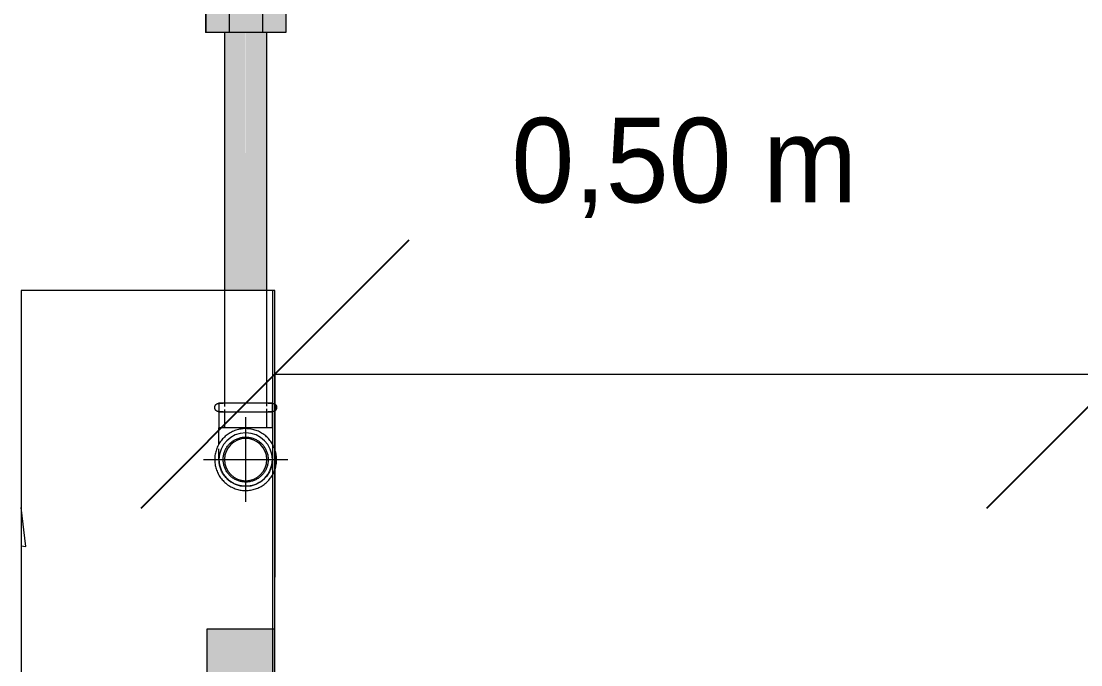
# Model space of a CAD drawing. Header units: metres. Extents: x 149 to 429, y -3 to 162.
# Drawn here: x 192.661 to 193.288, y 1.779 to 2.159 of the extents above; entities that cross this region are included whole.
import ezdxf

# ---------------------------------------------------------------- set-up
doc = ezdxf.new("R2010")
doc.units = ezdxf.units.M
for name, color, linetype, lineweight in [('A-ANNO-DIMS', 7, 'Continuous', 5), ('A-ANNO-DIMS-50', 7, 'Continuous', 5), ('A-DETL', 7, 'Continuous', 5), ('A-DETL-GENF', 7, 'Continuous', 5), ('A-WALL', 7, 'Continuous', 9), ('P-PIPE', 7, 'Continuous', 5), ('P-PIPE-CNTR', 7, 'Continuous', 5)]:
    doc.layers.add(name, color=color, linetype=linetype, lineweight=lineweight)
doc.styles.add('Century Gothic_2', font='GOTHIC.TTF', dxfattribs={"height": 0.05})
doc.dimstyles.new('Setores_1_mm', dxfattribs={"dimscale": 0.3048, "dimtxt": 0.052208, "dimasz": 0.520833, "dimexe": 0.393701, "dimexo": 0.246063, "dimgap": 0.287073, "dimtad": 1, "dimrnd": 0.01, "dimzin": 0, "dimdsep": 46, "dimtxsty": 'Century Gothic_2', "dimblk1": 'OBLIQUE', "dimblk2": 'OBLIQUE', "dimsah": 1, "dimcen": 0.09, "dimazin": 0, "dimtfac": 1, "dimtdec": 4, "dimtix": 1, "dimtmove": 0, "dimatfit": 3, "dimfxl": 1, "dimtvp": 1, "dimtolj": 1, "dimtzin": 0, "dimarcsym": 2})
pattern_1 = [(50, (189.50036, 1.1), (0.364365, -0.031877), [0.0381, -0.4191]), (355, (189.50036, 1.1), (-0.070485, 0.382117), [0.03048, -0.33528]), (100.451, (189.53036, 1.097), (0.293886, 0.35023), [0.03238, -0.35618]), (46.184, (189.50036, 1.202), (0.54216, -0.084084), [0.05715, -0.62865]), (96.636, (189.54536, 1.195), (0.474805, 0.494854), [0.04857, -0.53427]), (351.184, (189.50036, 1.202), (0.47481, 0.49485), [0.04572, -0.50292]), (21, (189.55036, 1.176), (0.303226, -0.204528), [0.0381, -0.4191]), (326, (189.55036, 1.176), (0.123607, 0.36838), [0.03048, -0.33528]), (71.451, (189.57636, 1.159), (0.426833, 0.16384), [0.03238, -0.35618]), (37.5, (189.50036, 1.1), (0.0061807, 0.169108), [0.01676, -0.31445, 0.01676, -0.3236, -0.33655]), (37.5, (189.50036, 1.1), (0.0061807, 0.169108), [-0.67158, 0.01676, -0.31979]), (7.5, (189.50036, 1.1), (0.133641, 0.200358), [0.01676, -0.17729, 0.01676, -0.30683, -0.12827]), (7.5, (189.50036, 1.1), (0.133641, 0.200358), [-0.51765, 0.01676, -0.11151]), (327.5, (189.38636, 1.1), (0.2711816, -0.0114606), [0.01676, -0.11024, 0.01676, -0.37948, -0.52578]), (327.5, (189.38636, 1.1), (0.2711816, -0.0114606), [-0.52324, 0.01676, -0.50902]), (317.5, (189.33636, 1.1), (0.296258, 0.05085), [0.01676, -0.14834, 0.01676, -0.24638, -0.37338]), (317.5, (189.33636, 1.1), (0.296258, 0.05085), [-0.42824, 0.01676, -0.35662])]

# ---------------------------------------------------------------- blocks, each defined once
blk = doc.blocks.new('AÇO_Cotovelo 90 45 - AÇO_Cotovelo 90 45-3953466-GG')
at = {"layer": 'P-PIPE', "true_color": 0x7f7f7f}
for points in [[(-100.72318, 1.9308), (-100.72418, 1.93252), (-100.72418, 1.9308)], [(-100.72418, 1.92889), (-100.72415, 1.92891), (-100.72318, 1.9308), (-100.72418, 1.9308), (-100.72418, 1.92988)], [(-100.72418, 1.89485), (-100.72348, 1.89773), (-100.72418, 1.9), (-100.72418, 1.89591)]]:
    blk.add_hatch(color=8, dxfattribs=at).paths.add_polyline_path(points)
at = {"layer": 'P-PIPE'}
for p, q in [((-100.75728, 1.9333), (-100.75728, 1.9188)), ((-100.74148, 1.9333), (-100.75728, 1.9333)), ((-100.72568, 1.9333), (-100.74148, 1.9333)), ((-100.72568, 1.9188), (-100.72568, 1.9333)), ((-100.74148, 1.9188), (-100.75728, 1.9188)), ((-100.72568, 1.9188), (-100.74148, 1.9188))]:
    blk.add_line(p, q, dxfattribs=at)
at = {"layer": 'P-PIPE', "flags": 128}
for points in [[(-100.75978, 1.9308), (-100.75978, 1.9309), (-100.75978, 1.931), (-100.75977, 1.9311), (-100.75975, 1.9312), (-100.75973, 1.9313), (-100.75971, 1.93139), (-100.75969, 1.93149), (-100.75966, 1.93159), (-100.75962, 1.93168), (-100.75959, 1.93177), (-100.75955, 1.93186), (-100.7595, 1.93195), (-100.75945, 1.93204), (-100.7594, 1.93213), (-100.75935, 1.93221), (-100.75929, 1.93229), (-100.75923, 1.93237), (-100.75916, 1.93245), (-100.7591, 1.93252), (-100.75903, 1.93259), (-100.75895, 1.93266), (-100.75888, 1.93273), (-100.7588, 1.93279), (-100.75872, 1.93285), (-100.75864, 1.9329), (-100.75855, 1.93296), (-100.75846, 1.933), (-100.75837, 1.93305), (-100.75828, 1.93309), (-100.75819, 1.93313), (-100.7581, 1.93316), (-100.758, 1.9332), (-100.7579, 1.93322), (-100.75781, 1.93324), (-100.75771, 1.93326), (-100.75761, 1.93328), (-100.75751, 1.93329), (-100.75741, 1.9333), (-100.75731, 1.9333), (-100.75728, 1.9333)], [(-100.75728, 1.9283), (-100.75738, 1.9283), (-100.75748, 1.92831), (-100.75758, 1.92832), (-100.75768, 1.92833), (-100.75778, 1.92835), (-100.75788, 1.92837), (-100.75798, 1.9284), (-100.75807, 1.92843), (-100.75817, 1.92846), (-100.75826, 1.9285), (-100.75835, 1.92854), (-100.75844, 1.92858), (-100.75853, 1.92863), (-100.75861, 1.92868), (-100.7587, 1.92874), (-100.75878, 1.92879), (-100.75886, 1.92886), (-100.75893, 1.92892), (-100.75901, 1.92899), (-100.75908, 1.92906), (-100.75915, 1.92913), (-100.75921, 1.92921), (-100.75927, 1.92929), (-100.75933, 1.92937), (-100.75939, 1.92945), (-100.75944, 1.92953), (-100.75949, 1.92962), (-100.75953, 1.92971), (-100.75958, 1.9298), (-100.75961, 1.92989), (-100.75965, 1.92999), (-100.75968, 1.93008), (-100.75971, 1.93018), (-100.75973, 1.93028), (-100.75975, 1.93038), (-100.75976, 1.93047), (-100.75977, 1.93057), (-100.75978, 1.93067), (-100.75978, 1.93077), (-100.75978, 1.9308)], [(-100.74148, 1.9333), (-100.74212, 1.9333), (-100.74275, 1.9333), (-100.74338, 1.9333), (-100.744, 1.9333), (-100.74462, 1.9333), (-100.74524, 1.9333), (-100.74585, 1.9333), (-100.74645, 1.9333), (-100.74705, 1.9333), (-100.74764, 1.9333), (-100.74821, 1.9333), (-100.74878, 1.9333), (-100.74934, 1.9333), (-100.74988, 1.9333), (-100.75041, 1.9333), (-100.75092, 1.9333), (-100.75142, 1.9333), (-100.7519, 1.9333), (-100.75237, 1.9333), (-100.75282, 1.9333), (-100.75325, 1.9333), (-100.75366, 1.9333), (-100.75405, 1.9333), (-100.75443, 1.9333), (-100.75478, 1.9333), (-100.75511, 1.9333), (-100.75542, 1.9333), (-100.75571, 1.9333), (-100.75597, 1.9333), (-100.75621, 1.9333), (-100.75643, 1.9333), (-100.75662, 1.9333), (-100.75679, 1.9333), (-100.75693, 1.9333), (-100.75705, 1.9333), (-100.75715, 1.9333), (-100.75722, 1.9333), (-100.75726, 1.9333), (-100.75728, 1.9333)], [(-100.75728, 1.9333), (-100.75727, 1.9333), (-100.75723, 1.9333), (-100.75717, 1.9333), (-100.75708, 1.9333), (-100.75697, 1.9333), (-100.75683, 1.9333), (-100.75667, 1.9333), (-100.75648, 1.9333), (-100.75627, 1.9333), (-100.75604, 1.9333), (-100.75578, 1.9333), (-100.7555, 1.9333), (-100.7552, 1.9333), (-100.75487, 1.9333)], [(-100.72568, 1.9333), (-100.7257, 1.9333), (-100.72573, 1.9333), (-100.7258, 1.9333), (-100.72589, 1.9333), (-100.726, 1.9333), (-100.72614, 1.9333), (-100.7263, 1.9333), (-100.72649, 1.9333), (-100.7267, 1.9333), (-100.72693, 1.9333), (-100.72719, 1.9333), (-100.72747, 1.9333), (-100.72777, 1.9333), (-100.7281, 1.9333), (-100.72844, 1.9333), (-100.72881, 1.9333), (-100.7292, 1.9333), (-100.72961, 1.9333), (-100.73003, 1.9333), (-100.73048, 1.9333), (-100.73094, 1.9333), (-100.73142, 1.9333), (-100.73191, 1.9333), (-100.73242, 1.9333), (-100.73295, 1.9333), (-100.73349, 1.9333), (-100.73404, 1.9333), (-100.7346, 1.9333), (-100.73517, 1.9333), (-100.73576, 1.9333), (-100.73635, 1.9333), (-100.73695, 1.9333), (-100.73756, 1.9333), (-100.73818, 1.9333), (-100.7388, 1.9333), (-100.73942, 1.9333), (-100.74005, 1.9333), (-100.74068, 1.9333), (-100.74131, 1.9333), (-100.74148, 1.9333)], [(-100.72819, 1.9333), (-100.72786, 1.9333), (-100.72755, 1.9333), (-100.72726, 1.9333), (-100.727, 1.9333), (-100.72676, 1.9333), (-100.72654, 1.9333), (-100.72635, 1.9333), (-100.72618, 1.9333), (-100.72603, 1.9333), (-100.72591, 1.9333), (-100.72582, 1.9333), (-100.72575, 1.9333), (-100.7257, 1.9333), (-100.72569, 1.9333)], [(-100.72568, 1.9333), (-100.72558, 1.9333), (-100.72548, 1.93329), (-100.72539, 1.93328), (-100.72529, 1.93327), (-100.72519, 1.93325), (-100.72509, 1.93323), (-100.72499, 1.9332), (-100.7249, 1.93317), (-100.7248, 1.93314), (-100.72471, 1.9331), (-100.72462, 1.93306), (-100.72453, 1.93302), (-100.72444, 1.93297), (-100.72436, 1.93292), (-100.72427, 1.93286), (-100.72419, 1.93281), (-100.72411, 1.93274), (-100.72404, 1.93268), (-100.72396, 1.93261), (-100.72389, 1.93254), (-100.72382, 1.93247), (-100.72376, 1.93239), (-100.7237, 1.93231), (-100.72364, 1.93223), (-100.72358, 1.93215), (-100.72353, 1.93207), (-100.72348, 1.93198), (-100.72343, 1.93189), (-100.72339, 1.9318), (-100.72335, 1.93171), (-100.72332, 1.93161), (-100.72329, 1.93152), (-100.72326, 1.93142), (-100.72324, 1.93132), (-100.72322, 1.93122), (-100.72321, 1.93113), (-100.72319, 1.93103), (-100.72319, 1.93093), (-100.72318, 1.93083), (-100.72318, 1.9308)], [(-100.72318, 1.9308), (-100.72319, 1.9307), (-100.72319, 1.9306), (-100.7232, 1.9305), (-100.72322, 1.9304), (-100.72323, 1.9303), (-100.72326, 1.93021), (-100.72328, 1.93011), (-100.72331, 1.93001), (-100.72334, 1.92992), (-100.72338, 1.92983), (-100.72342, 1.92974), (-100.72347, 1.92965), (-100.72351, 1.92956), (-100.72357, 1.92947), (-100.72362, 1.92939), (-100.72368, 1.92931), (-100.72374, 1.92923), (-100.7238, 1.92915), (-100.72387, 1.92908), (-100.72394, 1.92901), (-100.72402, 1.92894), (-100.72409, 1.92887), (-100.72417, 1.92881), (-100.72425, 1.92875), (-100.72433, 1.9287), (-100.72442, 1.92864), (-100.72451, 1.9286), (-100.7246, 1.92855), (-100.72469, 1.92851), (-100.72478, 1.92847), (-100.72487, 1.92844), (-100.72497, 1.9284), (-100.72506, 1.92838), (-100.72516, 1.92836), (-100.72526, 1.92834), (-100.72536, 1.92832), (-100.72546, 1.92831), (-100.72556, 1.9283), (-100.72566, 1.9283), (-100.72568, 1.9283)], [(-100.75478, 1.9283), (-100.75511, 1.9283), (-100.75542, 1.9283), (-100.75571, 1.9283), (-100.75597, 1.9283), (-100.75621, 1.9283), (-100.75643, 1.9283), (-100.75662, 1.9283), (-100.75679, 1.9283), (-100.75693, 1.9283), (-100.75705, 1.9283), (-100.75715, 1.9283), (-100.75722, 1.9283), (-100.75726, 1.9283), (-100.75728, 1.9283)], [(-100.75728, 1.9283), (-100.75727, 1.9283), (-100.75723, 1.9283), (-100.75717, 1.9283), (-100.75708, 1.9283), (-100.75697, 1.9283), (-100.75683, 1.9283), (-100.75667, 1.9283), (-100.75648, 1.9283), (-100.75627, 1.9283), (-100.75604, 1.9283), (-100.75578, 1.9283), (-100.7555, 1.9283), (-100.7552, 1.9283), (-100.75487, 1.9283), (-100.75452, 1.9283), (-100.75416, 1.9283), (-100.75377, 1.9283), (-100.75336, 1.9283), (-100.75294, 1.9283), (-100.75249, 1.9283), (-100.75203, 1.9283), (-100.75155, 1.9283), (-100.75106, 1.9283), (-100.75055, 1.9283), (-100.75002, 1.9283), (-100.74948, 1.9283), (-100.74893, 1.9283), (-100.74837, 1.9283), (-100.74779, 1.9283), (-100.74721, 1.9283), (-100.74662, 1.9283), (-100.74601, 1.9283), (-100.74541, 1.9283), (-100.74479, 1.9283), (-100.74417, 1.9283), (-100.74355, 1.9283), (-100.74292, 1.9283), (-100.74229, 1.9283), (-100.74165, 1.9283), (-100.74148, 1.9283)], [(-100.74148, 1.9283), (-100.74085, 1.9283), (-100.74022, 1.9283), (-100.73959, 1.9283), (-100.73897, 1.9283), (-100.73835, 1.9283), (-100.73773, 1.9283), (-100.73712, 1.9283), (-100.73651, 1.9283), (-100.73592, 1.9283), (-100.73533, 1.9283), (-100.73475, 1.9283), (-100.73419, 1.9283), (-100.73363, 1.9283), (-100.73309, 1.9283), (-100.73256, 1.9283), (-100.73205, 1.9283), (-100.73155, 1.9283), (-100.73107, 1.9283), (-100.7306, 1.9283), (-100.73015, 1.9283), (-100.72972, 1.9283), (-100.72931, 1.9283), (-100.72891, 1.9283), (-100.72854, 1.9283), (-100.72819, 1.9283), (-100.72786, 1.9283), (-100.72755, 1.9283), (-100.72726, 1.9283), (-100.727, 1.9283), (-100.72676, 1.9283), (-100.72654, 1.9283), (-100.72635, 1.9283), (-100.72618, 1.9283), (-100.72603, 1.9283), (-100.72591, 1.9283), (-100.72582, 1.9283), (-100.72575, 1.9283), (-100.7257, 1.9283), (-100.72569, 1.9283)], [(-100.72568, 1.9283), (-100.7257, 1.9283), (-100.72573, 1.9283), (-100.7258, 1.9283), (-100.72589, 1.9283), (-100.726, 1.9283), (-100.72614, 1.9283), (-100.7263, 1.9283), (-100.72649, 1.9283), (-100.7267, 1.9283), (-100.72693, 1.9283), (-100.72719, 1.9283), (-100.72747, 1.9283), (-100.72777, 1.9283), (-100.7281, 1.9283)], [(-100.74148, 1.9183), (-100.74222, 1.91829), (-100.74295, 1.91824), (-100.74368, 1.91817), (-100.7444, 1.91807), (-100.74512, 1.91794), (-100.74583, 1.91778), (-100.74654, 1.91759), (-100.74724, 1.91737), (-100.74793, 1.91713), (-100.74861, 1.91686), (-100.74928, 1.91656), (-100.74993, 1.91623), (-100.75058, 1.91588), (-100.75121, 1.9155), (-100.75182, 1.9151), (-100.75241, 1.91468), (-100.75299, 1.91423), (-100.75355, 1.91376), (-100.75409, 1.91326), (-100.75461, 1.91275), (-100.75511, 1.91221), (-100.75559, 1.91166), (-100.75604, 1.91109), (-100.75648, 1.9105), (-100.75688, 1.90989), (-100.75727, 1.90926), (-100.75762, 1.90863), (-100.75796, 1.90797), (-100.75826, 1.90731), (-100.75854, 1.90663), (-100.75879, 1.90594), (-100.75902, 1.90525), (-100.75921, 1.90454), (-100.75938, 1.90383), (-100.75952, 1.90311), (-100.75963, 1.90239), (-100.75971, 1.90166), (-100.75976, 1.90093), (-100.75978, 1.9002), (-100.75978, 1.89947), (-100.75974, 1.89873), (-100.75968, 1.89801), (-100.75958, 1.89728), (-100.75946, 1.89656), (-100.75931, 1.89584), (-100.75913, 1.89513), (-100.75892, 1.89443), (-100.75868, 1.89374), (-100.75842, 1.89306), (-100.75812, 1.89238), (-100.75781, 1.89173), (-100.75746, 1.89108), (-100.75709, 1.89045), (-100.7567, 1.88983), (-100.75628, 1.88923), (-100.75584, 1.88865), (-100.75537, 1.88808), (-100.75488, 1.88754), (-100.75438, 1.88701), (-100.75385, 1.88651), (-100.7533, 1.88602), (-100.75273, 1.88556), (-100.75214, 1.88512), (-100.75154, 1.88471), (-100.75092, 1.88432), (-100.75028, 1.88395), (-100.74963, 1.88362), (-100.74897, 1.8833), (-100.7483, 1.88302), (-100.74761, 1.88276), (-100.74692, 1.88253), (-100.74622, 1.88232), (-100.74551, 1.88215), (-100.74479, 1.882), (-100.74407, 1.88188), (-100.74334, 1.88179), (-100.74261, 1.88173), (-100.74188, 1.8817), (-100.74148, 1.8817)], [(-100.75728, 1.90928), (-100.75728, 1.90994), (-100.75728, 1.91061), (-100.75728, 1.91129), (-100.75728, 1.91199), (-100.75728, 1.91269), (-100.75728, 1.91341), (-100.75728, 1.91413), (-100.75728, 1.91487), (-100.75728, 1.9156), (-100.75728, 1.91635), (-100.75728, 1.9171), (-100.75728, 1.91785), (-100.75728, 1.9186), (-100.75728, 1.9188)], [(-100.74148, 1.8817), (-100.74075, 1.88171), (-100.74002, 1.88176), (-100.73929, 1.88183), (-100.73857, 1.88193), (-100.73785, 1.88206), (-100.73713, 1.88222), (-100.73643, 1.88241), (-100.73573, 1.88263), (-100.73504, 1.88287), (-100.73436, 1.88314), (-100.73369, 1.88344), (-100.73303, 1.88377), (-100.73239, 1.88412), (-100.73176, 1.8845), (-100.73115, 1.8849), (-100.73056, 1.88532), (-100.72998, 1.88577), (-100.72942, 1.88624), (-100.72888, 1.88674), (-100.72836, 1.88725), (-100.72786, 1.88779), (-100.72738, 1.88834), (-100.72692, 1.88891), (-100.72649, 1.8895), (-100.72609, 1.89011), (-100.7257, 1.89074), (-100.72534, 1.89137), (-100.72501, 1.89203), (-100.72471, 1.89269), (-100.72443, 1.89337), (-100.72418, 1.89406), (-100.72395, 1.89475), (-100.72376, 1.89546), (-100.72359, 1.89617), (-100.72345, 1.89689), (-100.72334, 1.89761), (-100.72326, 1.89834), (-100.72321, 1.89907), (-100.72319, 1.8998), (-100.72319, 1.90053), (-100.72323, 1.90127), (-100.72329, 1.90199), (-100.72339, 1.90272), (-100.72351, 1.90344), (-100.72366, 1.90416), (-100.72384, 1.90487), (-100.72405, 1.90557), (-100.72429, 1.90626), (-100.72455, 1.90694), (-100.72484, 1.90762), (-100.72516, 1.90827), (-100.72551, 1.90892), (-100.72588, 1.90955), (-100.72627, 1.91017), (-100.72669, 1.91077), (-100.72713, 1.91135), (-100.7276, 1.91192), (-100.72808, 1.91246), (-100.72859, 1.91299), (-100.72912, 1.91349), (-100.72967, 1.91398), (-100.73024, 1.91444), (-100.73083, 1.91488), (-100.73143, 1.91529), (-100.73205, 1.91568), (-100.73269, 1.91605), (-100.73333, 1.91638), (-100.734, 1.9167), (-100.73467, 1.91698), (-100.73535, 1.91724), (-100.73605, 1.91747), (-100.73675, 1.91768), (-100.73746, 1.91785), (-100.73818, 1.918), (-100.7389, 1.91812), (-100.73963, 1.91821), (-100.74036, 1.91827), (-100.74109, 1.9183), (-100.74148, 1.9183)], [(-100.72568, 1.9188), (-100.72568, 1.91805), (-100.72568, 1.9173), (-100.72568, 1.91655), (-100.72568, 1.9158), (-100.72568, 1.91507), (-100.72568, 1.91433), (-100.72568, 1.9136), (-100.72568, 1.91289), (-100.72568, 1.91218), (-100.72568, 1.91148), (-100.72568, 1.91079), (-100.72568, 1.91012), (-100.72568, 1.90946), (-100.72568, 1.90881)], [(-100.74148, 1.8867), (-100.74202, 1.88671), (-100.74255, 1.88674), (-100.74308, 1.8868), (-100.7436, 1.88687), (-100.74413, 1.88697), (-100.74465, 1.88708), (-100.74516, 1.88722), (-100.74567, 1.88738), (-100.74617, 1.88755), (-100.74666, 1.88775), (-100.74715, 1.88797), (-100.74763, 1.8882), (-100.74809, 1.88846), (-100.74855, 1.88873), (-100.74899, 1.88902), (-100.74943, 1.88933), (-100.74985, 1.88966), (-100.75025, 1.89), (-100.75065, 1.89036), (-100.75103, 1.89073), (-100.75139, 1.89112), (-100.75174, 1.89153), (-100.75207, 1.89194), (-100.75238, 1.89237), (-100.75268, 1.89281), (-100.75295, 1.89327), (-100.75321, 1.89373), (-100.75346, 1.89421), (-100.75368, 1.89469), (-100.75388, 1.89518), (-100.75406, 1.89568), (-100.75423, 1.89619), (-100.75437, 1.8967), (-100.75449, 1.89722), (-100.75459, 1.89774), (-100.75467, 1.89827), (-100.75473, 1.89879), (-100.75477, 1.89932), (-100.75478, 1.89986), (-100.75478, 1.90039), (-100.75475, 1.90092), (-100.75471, 1.90145), (-100.75464, 1.90198), (-100.75455, 1.9025), (-100.75444, 1.90302), (-100.75431, 1.90354), (-100.75415, 1.90405), (-100.75398, 1.90455), (-100.75379, 1.90505), (-100.75358, 1.90553), (-100.75335, 1.90601), (-100.7531, 1.90648), (-100.75283, 1.90694), (-100.75254, 1.90739), (-100.75224, 1.90783), (-100.75192, 1.90825), (-100.75158, 1.90866), (-100.75122, 1.90906), (-100.75085, 1.90944), (-100.75047, 1.90981), (-100.75007, 1.91016), (-100.74966, 1.91049), (-100.74923, 1.91081), (-100.74879, 1.91111), (-100.74834, 1.9114), (-100.74788, 1.91166), (-100.74741, 1.91191), (-100.74693, 1.91214), (-100.74644, 1.91234), (-100.74594, 1.91253), (-100.74543, 1.9127), (-100.74492, 1.91285), (-100.74441, 1.91297), (-100.74389, 1.91308), (-100.74336, 1.91317), (-100.74283, 1.91323), (-100.7423, 1.91327), (-100.74177, 1.9133), (-100.74148, 1.9133)], [(-100.74148, 1.9133), (-100.74095, 1.91329), (-100.74042, 1.91326), (-100.73989, 1.9132), (-100.73937, 1.91313), (-100.73884, 1.91303), (-100.73832, 1.91292), (-100.73781, 1.91278), (-100.7373, 1.91262), (-100.7368, 1.91245), (-100.73631, 1.91225), (-100.73582, 1.91203), (-100.73534, 1.9118), (-100.73488, 1.91154), (-100.73442, 1.91127), (-100.73397, 1.91098), (-100.73354, 1.91067), (-100.73312, 1.91034), (-100.73271, 1.91), (-100.73232, 1.90964), (-100.73194, 1.90927), (-100.73158, 1.90888), (-100.73123, 1.90847), (-100.7309, 1.90806), (-100.73059, 1.90763), (-100.73029, 1.90719), (-100.73001, 1.90673), (-100.72975, 1.90627), (-100.72951, 1.90579), (-100.72929, 1.90531), (-100.72909, 1.90482), (-100.72891, 1.90432), (-100.72874, 1.90381), (-100.7286, 1.9033), (-100.72848, 1.90278), (-100.72838, 1.90226), (-100.7283, 1.90173), (-100.72824, 1.90121), (-100.7282, 1.90068), (-100.72819, 1.90014), (-100.72819, 1.89961), (-100.72822, 1.89908), (-100.72826, 1.89855), (-100.72833, 1.89802), (-100.72842, 1.8975), (-100.72853, 1.89698), (-100.72866, 1.89646), (-100.72882, 1.89595), (-100.72899, 1.89545), (-100.72918, 1.89495), (-100.72939, 1.89447), (-100.72962, 1.89399), (-100.72987, 1.89352), (-100.73014, 1.89306), (-100.73043, 1.89261), (-100.73073, 1.89217), (-100.73105, 1.89175), (-100.73139, 1.89134), (-100.73175, 1.89094), (-100.73212, 1.89056), (-100.7325, 1.89019), (-100.7329, 1.88984), (-100.73331, 1.88951), (-100.73374, 1.88919), (-100.73418, 1.88889), (-100.73463, 1.8886), (-100.73509, 1.88834), (-100.73556, 1.88809), (-100.73604, 1.88786), (-100.73653, 1.88766), (-100.73703, 1.88747), (-100.73753, 1.8873), (-100.73804, 1.88715), (-100.73856, 1.88703), (-100.73908, 1.88692), (-100.73961, 1.88683), (-100.74014, 1.88677), (-100.74067, 1.88673), (-100.7412, 1.8867), (-100.74148, 1.8867)], [(-100.75728, 1.9), (-100.75728, 1.90002), (-100.75728, 1.90006), (-100.75728, 1.90014), (-100.75728, 1.90024), (-100.75728, 1.90037), (-100.75728, 1.90054), (-100.75728, 1.90073), (-100.75728, 1.90095), (-100.75728, 1.90121), (-100.75728, 1.90148), (-100.75728, 1.90179), (-100.75728, 1.90212), (-100.75728, 1.90248), (-100.75728, 1.90287), (-100.75728, 1.90328), (-100.75728, 1.90372), (-100.75728, 1.90418), (-100.75728, 1.90467), (-100.75728, 1.90517), (-100.75728, 1.9057), (-100.75728, 1.90625)], [(-100.72568, 1.9064), (-100.72568, 1.90585), (-100.72568, 1.90531), (-100.72568, 1.9048), (-100.72568, 1.90431), (-100.72568, 1.90384), (-100.72568, 1.9034), (-100.72568, 1.90298), (-100.72568, 1.90259), (-100.72568, 1.90222), (-100.72568, 1.90188), (-100.72568, 1.90156), (-100.72568, 1.90128), (-100.72568, 1.90102), (-100.72568, 1.90079), (-100.72568, 1.90059), (-100.72568, 1.90042), (-100.72568, 1.90027), (-100.72568, 1.90016), (-100.72568, 1.90008), (-100.72568, 1.90002), (-100.72568, 1.9)], [(-100.74148, 1.8842), (-100.74212, 1.88421), (-100.74275, 1.88425), (-100.74338, 1.88431), (-100.744, 1.8844), (-100.74462, 1.88451), (-100.74524, 1.88465), (-100.74585, 1.88482), (-100.74645, 1.885), (-100.74705, 1.88521), (-100.74764, 1.88545), (-100.74821, 1.8857), (-100.74878, 1.88599), (-100.74934, 1.88629), (-100.74988, 1.88661), (-100.75041, 1.88696), (-100.75092, 1.88733), (-100.75142, 1.88771), (-100.7519, 1.88812), (-100.75237, 1.88855), (-100.75282, 1.88899), (-100.75325, 1.88945), (-100.75366, 1.88993), (-100.75405, 1.89043), (-100.75443, 1.89094), (-100.75478, 1.89146), (-100.75511, 1.892), (-100.75542, 1.89255), (-100.75571, 1.89312), (-100.75597, 1.89369), (-100.75621, 1.89427), (-100.75643, 1.89487), (-100.75662, 1.89547), (-100.75679, 1.89608), (-100.75693, 1.89669), (-100.75705, 1.89731), (-100.75715, 1.89794), (-100.75722, 1.89857), (-100.75726, 1.8992), (-100.75728, 1.89983), (-100.75728, 1.9)], [(-100.7257, 1.89937), (-100.72573, 1.89874), (-100.7258, 1.89811), (-100.72589, 1.89748), (-100.726, 1.89686), (-100.72614, 1.89624), (-100.7263, 1.89563), (-100.72649, 1.89503), (-100.7267, 1.89443), (-100.72693, 1.89385), (-100.72719, 1.89327), (-100.72747, 1.8927), (-100.72777, 1.89215), (-100.7281, 1.89161), (-100.72844, 1.89108), (-100.72881, 1.89056), (-100.7292, 1.89007), (-100.72961, 1.88958), (-100.73003, 1.88912), (-100.73048, 1.88867), (-100.73094, 1.88823), (-100.73142, 1.88782), (-100.73191, 1.88743), (-100.73242, 1.88706), (-100.73295, 1.8867), (-100.73349, 1.88637), (-100.73404, 1.88607), (-100.7346, 1.88578), (-100.73517, 1.88551), (-100.73576, 1.88527), (-100.73635, 1.88506), (-100.73695, 1.88486), (-100.73756, 1.88469), (-100.73818, 1.88455), (-100.7388, 1.88443), (-100.73942, 1.88433), (-100.74005, 1.88427), (-100.74068, 1.88422), (-100.74131, 1.8842), (-100.74148, 1.8842)]]:
    blk.add_lwpolyline(points, dxfattribs=at)
at = {"layer": 'P-PIPE'}
for start, end in [(90, 270), (270, 90)]:
    blk.add_arc((-100.74148, 1.9), 0.0158, start, end, dxfattribs=at)
blk = doc.blocks.new('Valvula esfera BSP - Válvula Esfera BSP - TupyValve - Válvula Esfera BSP TupyValves PN25 Standard-3972515-GG')
at = {"layer": 'P-PIPE', "true_color": 0x7f7f7f}
for points in [[(-100.23171, 2.232), (-100.21789, 2.232), (-100.21789, 2.2475), (-100.23201, 2.2475), (-100.23201, 2.232)], [(-100.19855, 2.232), (-100.19826, 2.232), (-100.19855, 2.2475), (-100.21789, 2.2475), (-100.21789, 2.232), (-100.19958, 2.232)], [(-100.18462, 2.232), (-100.18462, 2.2475), (-100.19826, 2.2475), (-100.19826, 2.232), (-100.1976, 2.232)], [(-100.22718, 2.168), (-100.18662, 2.168), (-100.18662, 2.232), (-100.23022, 2.232), (-100.22991, 2.2075), (-100.22381, 2.20799), (-100.222, 2.21109), (-100.21648, 2.21534), (-100.21082, 2.21709), (-100.20635, 2.21712), (-100.20394, 2.21681), (-100.19855, 2.21415), (-100.19514, 2.211), (-100.19284, 2.20741), (-100.19164, 2.2045), (-100.19133, 2.19783), (-100.19233, 2.19384), (-100.19338, 2.1913), (-100.19747, 2.18668), (-100.19994, 2.18485), (-100.20548, 2.18287), (-100.2133, 2.18334), (-100.2176, 2.18514), (-100.22209, 2.18907), (-100.22409, 2.1925), (-100.23022, 2.1925), (-100.23022, 2.168), (-100.22942, 2.168)], [(-100.20845, 2.1826), (-100.20215, 2.18394), (-100.19855, 2.18585), (-100.19614, 2.1877), (-100.19284, 2.19259), (-100.19135, 2.19768), (-100.19133, 2.20217), (-100.19164, 2.2045), (-100.19338, 2.2087), (-100.19614, 2.2123), (-100.19975, 2.21507), (-100.2051, 2.21696), (-100.20845, 2.2174), (-100.2133, 2.21666), (-100.21715, 2.21507), (-100.22209, 2.21056), (-100.22401, 2.2075), (-100.19802, 2.20744), (-100.19855, 2.1925), (-100.22401, 2.1925), (-100.22351, 2.1913), (-100.22075, 2.1877), (-100.21715, 2.18493), (-100.21166, 2.18302)], [(-100.25277, 2.1925), (-100.25277, 2.2075), (-100.3064, 2.2075), (-100.3064, 2.1925), (-100.26917, 2.1925)], [(-100.23171, 2.1925), (-100.23171, 2.2075), (-100.25277, 2.20744), (-100.25277, 2.1925)], [(-100.20655, 2.1942), (-100.20599, 2.19444), (-100.20322, 2.19659), (-100.20196, 2.19989), (-100.20222, 2.20168), (-100.20434, 2.20461), (-100.20655, 2.2058), (-100.20966, 2.2057), (-100.21234, 2.20404), (-100.21374, 2.20153), (-100.21321, 2.19753), (-100.21101, 2.19486), (-100.2095, 2.1942), (-100.20802, 2.1942)], [(-100.22209, 2.1525), (-100.21819, 2.1525), (-100.21819, 2.168), (-100.23202, 2.168), (-100.23202, 2.1525)], [(-100.20519, 2.1525), (-100.19855, 2.1525), (-100.19855, 2.168), (-100.21819, 2.168), (-100.21819, 2.1525), (-100.20539, 2.1525)], [(-100.19635, 2.1525), (-100.18462, 2.1525), (-100.18462, 2.168), (-100.19855, 2.168), (-100.19855, 2.1525), (-100.19643, 2.1525)], [(-100.23223, 2.1525), (-100.23202, 2.1525), (-100.23223, 2.15893)]]:
    blk.add_hatch(color=8, dxfattribs=at).paths.add_polyline_path(points)
h = blk.add_hatch(color=8, dxfattribs=at)
h.paths.add_polyline_path([(-100.2263, 2.1925), (-100.19802, 2.1925), (-100.19855, 2.2075), (-100.23171, 2.20744), (-100.23171, 2.1925), (-100.22718, 2.1925)])
h.paths.add_polyline_path([(-100.20802, 2.194), (-100.21101, 2.1948), (-100.21321, 2.197), (-100.21401, 2.2), (-100.21314, 2.20309), (-100.21101, 2.2052), (-100.20802, 2.206), (-100.20502, 2.2052), (-100.20272, 2.20276), (-100.20196, 2.19989), (-100.20291, 2.19689), (-100.2051, 2.19477), (-100.20659, 2.19419)])
at = {"layer": 'P-PIPE'}
for p, q in [((-100.23222, 2.2475), (-100.23201, 2.2475)), ((-100.23222, 2.2475), (-100.23222, 2.232)), ((-100.23201, 2.2475), (-100.21789, 2.2475)), ((-100.23201, 2.2475), (-100.23201, 2.232)), ((-100.21789, 2.2475), (-100.19826, 2.2475)), ((-100.21789, 2.2475), (-100.21789, 2.232)), ((-100.19826, 2.2475), (-100.18462, 2.2475)), ((-100.19826, 2.2475), (-100.19826, 2.232)), ((-100.18462, 2.2475), (-100.18462, 2.232)), ((-100.23201, 2.232), (-100.23222, 2.232)), ((-100.21789, 2.232), (-100.23201, 2.232)), ((-100.23022, 2.232), (-100.23022, 2.20744)), ((-100.19826, 2.232), (-100.21789, 2.232)), ((-100.18462, 2.232), (-100.19826, 2.232)), ((-100.18662, 2.168), (-100.18662, 2.232)), ((-100.20845, 2.2174), (-100.20853, 2.2174)), ((-100.3064, 2.2075), (-100.25277, 2.2075)), ((-100.3064, 2.2075), (-100.3064, 2.1925)), ((-100.25277, 2.2075), (-100.23171, 2.2075)), ((-100.25277, 2.2075), (-100.25277, 2.1925)), ((-100.23171, 2.2075), (-100.19802, 2.2075)), ((-100.23171, 2.2075), (-100.23171, 2.1925)), ((-100.20805, 2.206), (-100.2081, 2.206)), ((-100.20794, 2.206), (-100.20802, 2.206)), ((-100.19802, 2.2075), (-100.19802, 2.1925)), ((-100.25277, 2.1925), (-100.3064, 2.1925)), ((-100.23171, 2.1925), (-100.25277, 2.1925)), ((-100.19802, 2.1925), (-100.23171, 2.1925)), ((-100.23022, 2.19286), (-100.23022, 2.168)), ((-100.2081, 2.194), (-100.20805, 2.194)), ((-100.20802, 2.194), (-100.20794, 2.194)), ((-100.20853, 2.1826), (-100.20845, 2.1826)), ((-100.23223, 2.168), (-100.23202, 2.168)), ((-100.23223, 2.168), (-100.23223, 2.1525)), ((-100.23202, 2.168), (-100.21819, 2.168)), ((-100.23202, 2.168), (-100.23202, 2.1525)), ((-100.21819, 2.168), (-100.19855, 2.168)), ((-100.21819, 2.168), (-100.21819, 2.1525)), ((-100.19855, 2.168), (-100.18462, 2.168)), ((-100.19855, 2.168), (-100.19855, 2.1525)), ((-100.18462, 2.168), (-100.18462, 2.1525)), ((-100.23202, 2.1525), (-100.23223, 2.1525)), ((-100.21819, 2.1525), (-100.23202, 2.1525)), ((-100.19855, 2.1525), (-100.21819, 2.1525)), ((-100.18462, 2.1525), (-100.19855, 2.1525))]:
    blk.add_line(p, q, dxfattribs=at)
for centre, major_axis, start_param, end_param in [((-100.20845, 2.2), (0, 0.0174), 4.712389, 7.405244), ((-100.20802, 2.2), (0, 0.006), 5.497787, 7.853982), ((-100.20794, 2.2), (0, 0.006), 4.712389, 7.853982), ((-100.2081, 2.2), (0, 0.006), 5.599, 5.759587), ((-100.20845, 2.2), (0, 0.0174), 2.019534, 4.712389), ((-100.20802, 2.2), (0, 0.006), 1.570796, 2.356194), ((-100.20794, 2.2), (0, 0.006), 1.570796, 4.712389), ((-100.20802, 2.2), (0, 0.006), 5.053602, 5.418374), ((-100.20802, 2.2), (0, 0.006), 2.879793, 3.926991), ((-100.2081, 2.2), (0, 0.006), 3.665191, 3.825777), ((-100.20802, 2.2), (0, 0.006), 4.006404, 4.371176)]:
    blk.add_ellipse(centre, major_axis=major_axis, ratio=0.999943, start_param=start_param, end_param=end_param, dxfattribs=at)
for points, knots in [([(-100.21186, 2.21708), (-100.21083, 2.21727), (-100.20922, 2.21742), (-100.20705, 2.21735), (-100.206, 2.21722), (-100.20548, 2.21713)], [0.4444444, 0.4444444, 0.4444444, 0.4444444, 0.5, 0.5277778, 0.5555556, 0.5555556, 0.5555556, 0.5555556]), ([(-100.22319, 2.2095), (-100.22308, 2.20965), (-100.2227, 2.2102), (-100.22206, 2.21104), (-100.22148, 2.21169), (-100.2212, 2.21198)], [0.18387863, 0.18387863, 0.18387863, 0.18387863, 0.19444444, 0.22222222, 0.24546188, 0.24546188, 0.24546188, 0.24546188]), ([(-100.2212, 2.18802), (-100.22148, 2.18831), (-100.22206, 2.18896), (-100.2227, 2.1898), (-100.22308, 2.19035), (-100.22319, 2.1905)], [0.75453812, 0.75453812, 0.75453812, 0.75453812, 0.77777778, 0.80555556, 0.81612137, 0.81612137, 0.81612137, 0.81612137]), ([(-100.20548, 2.18287), (-100.20652, 2.18269), (-100.20813, 2.18257), (-100.2103, 2.18268), (-100.21135, 2.18282), (-100.21186, 2.18292)], [0.4444444, 0.4444444, 0.4444444, 0.4444444, 0.5, 0.5277778, 0.5555556, 0.5555556, 0.5555556, 0.5555556])]:
    blk.add_open_spline(points, degree=3, knots=knots, dxfattribs=at)
for points in [[(-100.21934, 2.21368), (-100.21879, 2.21411), (-100.21821, 2.2145), (-100.2176, 2.21486)], [(-100.2176, 2.18514), (-100.21821, 2.1855), (-100.21879, 2.18589), (-100.21934, 2.18632)]]:
    blk.add_open_spline(points, degree=3, dxfattribs=at)
blk = doc.blocks.new('Valvula esfera BSP - Válvula Esfera BSP - TupyValve - Válvula Esfera BSP TupyValves PN25 Standard-V34-GG')
at = {"layer": 'P-PIPE', "true_color": 0x7f7f7f}
for points in [[(-100.76508, 2.232), (-100.75095, 2.232), (-100.75095, 2.2475), (-100.76508, 2.2475)], [(-100.73998, 2.232), (-100.73132, 2.232), (-100.73132, 2.2475), (-100.75095, 2.2475), (-100.75095, 2.232), (-100.74148, 2.232)], [(-100.73132, 2.232), (-100.71768, 2.232), (-100.71768, 2.2475), (-100.73132, 2.2475)], [(-100.76328, 2.168), (-100.71969, 2.168), (-100.71969, 2.232), (-100.76328, 2.2317), (-100.76298, 2.2075), (-100.75687, 2.20799), (-100.75506, 2.21109), (-100.74954, 2.21534), (-100.74388, 2.21709), (-100.73941, 2.21712), (-100.73701, 2.21681), (-100.73275, 2.21502), (-100.7282, 2.211), (-100.72591, 2.20741), (-100.72469, 2.20437), (-100.72439, 2.19783), (-100.72539, 2.19384), (-100.72644, 2.1913), (-100.73053, 2.18668), (-100.733, 2.18485), (-100.73855, 2.18287), (-100.74636, 2.18334), (-100.75066, 2.18514), (-100.75506, 2.18891), (-100.75716, 2.1925), (-100.76328, 2.1925), (-100.76328, 2.18318)], [(-100.74151, 2.1826), (-100.73521, 2.18394), (-100.73108, 2.18626), (-100.72921, 2.1877), (-100.72591, 2.19259), (-100.7247, 2.1955), (-100.72439, 2.20217), (-100.72524, 2.2058), (-100.72644, 2.2087), (-100.72921, 2.2123), (-100.73281, 2.21507), (-100.73816, 2.21696), (-100.74263, 2.21725), (-100.74708, 2.21637), (-100.75021, 2.21507), (-100.75381, 2.2123), (-100.75707, 2.2075), (-100.73108, 2.20744), (-100.73108, 2.1925), (-100.75707, 2.1925), (-100.75658, 2.1913), (-100.75381, 2.1877), (-100.75021, 2.18493), (-100.74472, 2.18302)], [(-100.78706, 2.1925), (-100.78583, 2.1925), (-100.78583, 2.2075), (-100.83946, 2.2075), (-100.83946, 2.1925), (-100.83414, 2.1925)], [(-100.76478, 2.1925), (-100.76478, 2.2075), (-100.78583, 2.20744), (-100.78583, 2.1925)], [(-100.73961, 2.1942), (-100.73905, 2.19444), (-100.73628, 2.19659), (-100.73502, 2.19989), (-100.73528, 2.20168), (-100.7374, 2.20461), (-100.73998, 2.2058), (-100.74273, 2.2057), (-100.74541, 2.20404), (-100.7468, 2.20144), (-100.74627, 2.19753), (-100.74408, 2.19486), (-100.74256, 2.1942), (-100.73998, 2.1942)], [(-100.75239, 2.1525), (-100.75125, 2.1525), (-100.75125, 2.168), (-100.76508, 2.168), (-100.76508, 2.1525), (-100.75356, 2.1525)], [(-100.75045, 2.1525), (-100.73161, 2.1525), (-100.73161, 2.168), (-100.75125, 2.168), (-100.75125, 2.1525)], [(-100.73161, 2.1525), (-100.71768, 2.1525), (-100.71768, 2.168), (-100.73161, 2.168), (-100.73161, 2.15893)]]:
    blk.add_hatch(color=8, dxfattribs=at).paths.add_polyline_path(points)
h = blk.add_hatch(color=8, dxfattribs=at)
h.paths.add_polyline_path([(-100.73816, 2.1925), (-100.73108, 2.1925), (-100.73108, 2.2075), (-100.76478, 2.20744), (-100.76478, 2.1925), (-100.73836, 2.1925)])
h.paths.add_polyline_path([(-100.74108, 2.194), (-100.74408, 2.1948), (-100.74627, 2.197), (-100.74708, 2.2), (-100.7462, 2.20309), (-100.74408, 2.2052), (-100.74108, 2.206), (-100.73808, 2.2052), (-100.73578, 2.20276), (-100.73502, 2.19989), (-100.73597, 2.19689), (-100.73816, 2.19477), (-100.73998, 2.19415)])
at = {"layer": 'P-PIPE'}
for p, q in [((-100.76529, 2.2475), (-100.76508, 2.2475)), ((-100.76529, 2.2475), (-100.76529, 2.232)), ((-100.76508, 2.2475), (-100.75095, 2.2475)), ((-100.76508, 2.2475), (-100.76508, 2.232)), ((-100.75095, 2.2475), (-100.73132, 2.2475)), ((-100.75095, 2.2475), (-100.75095, 2.232)), ((-100.73132, 2.2475), (-100.71768, 2.2475)), ((-100.73132, 2.2475), (-100.73132, 2.232)), ((-100.71768, 2.2475), (-100.71768, 2.232)), ((-100.76508, 2.232), (-100.76529, 2.232)), ((-100.75095, 2.232), (-100.76508, 2.232)), ((-100.76328, 2.232), (-100.76328, 2.20744)), ((-100.73132, 2.232), (-100.75095, 2.232)), ((-100.71768, 2.232), (-100.73132, 2.232)), ((-100.71968, 2.168), (-100.71968, 2.232)), ((-100.74151, 2.2174), (-100.7416, 2.2174)), ((-100.83946, 2.2075), (-100.78583, 2.2075)), ((-100.83946, 2.2075), (-100.83946, 2.1925)), ((-100.78583, 2.2075), (-100.76478, 2.2075)), ((-100.78583, 2.2075), (-100.78583, 2.1925)), ((-100.76478, 2.2075), (-100.73108, 2.2075)), ((-100.76478, 2.2075), (-100.76478, 2.1925)), ((-100.74111, 2.206), (-100.74116, 2.206)), ((-100.74101, 2.206), (-100.74108, 2.206)), ((-100.73108, 2.2075), (-100.73108, 2.1925)), ((-100.78583, 2.1925), (-100.83946, 2.1925)), ((-100.76478, 2.1925), (-100.78583, 2.1925)), ((-100.73108, 2.1925), (-100.76478, 2.1925)), ((-100.76328, 2.19286), (-100.76328, 2.168)), ((-100.74116, 2.194), (-100.74111, 2.194)), ((-100.74108, 2.194), (-100.74101, 2.194)), ((-100.7416, 2.1826), (-100.74151, 2.1826)), ((-100.76529, 2.168), (-100.76508, 2.168)), ((-100.76529, 2.168), (-100.76529, 2.1525)), ((-100.76508, 2.168), (-100.75125, 2.168)), ((-100.76508, 2.168), (-100.76508, 2.1525)), ((-100.75125, 2.168), (-100.73161, 2.168)), ((-100.75125, 2.168), (-100.75125, 2.1525)), ((-100.73161, 2.168), (-100.71768, 2.168)), ((-100.73161, 2.168), (-100.73161, 2.1525)), ((-100.71768, 2.168), (-100.71768, 2.1525)), ((-100.76508, 2.1525), (-100.76529, 2.1525)), ((-100.75125, 2.1525), (-100.76508, 2.1525)), ((-100.73161, 2.1525), (-100.75125, 2.1525)), ((-100.71768, 2.1525), (-100.73161, 2.1525))]:
    blk.add_line(p, q, dxfattribs=at)
for centre, major_axis, start_param, end_param in [((-100.74151, 2.2), (0, 0.0174), 4.712389, 7.405244), ((-100.74108, 2.2), (0, 0.006), 6.097477, 7.853982), ((-100.74101, 2.2), (0, 0.006), 4.712389, 7.853982), ((-100.74108, 2.2), (0, 0.006), 5.497787, 6.021386), ((-100.74116, 2.2), (0, 0.006), 5.599, 5.759587), ((-100.74151, 2.2), (0, 0.0174), 2.019534, 4.712389), ((-100.74108, 2.2), (0, 0.006), 1.570796, 2.356194), ((-100.74101, 2.2), (0, 0.006), 1.570796, 4.712389), ((-100.74108, 2.2), (0, 0.006), 5.053602, 5.418374), ((-100.74108, 2.2), (0, 0.006), 2.879793, 3.327301), ((-100.74108, 2.2), (0, 0.006), 3.403392, 3.926991), ((-100.74116, 2.2), (0, 0.006), 3.665191, 3.825777), ((-100.74108, 2.2), (0, 0.006), 4.006404, 4.371176)]:
    blk.add_ellipse(centre, major_axis=major_axis, ratio=0.999943, start_param=start_param, end_param=end_param, dxfattribs=at)
for points, knots in [([(-100.74492, 2.21708), (-100.74389, 2.21727), (-100.74228, 2.21742), (-100.74011, 2.21735), (-100.73906, 2.21722), (-100.73855, 2.21713)], [0.4444444, 0.4444444, 0.4444444, 0.4444444, 0.5, 0.5277778, 0.5555556, 0.5555556, 0.5555556, 0.5555556]), ([(-100.75625, 2.2095), (-100.75614, 2.20965), (-100.75577, 2.2102), (-100.75512, 2.21104), (-100.75454, 2.21169), (-100.75427, 2.21198)], [0.18387863, 0.18387863, 0.18387863, 0.18387863, 0.19444444, 0.22222222, 0.24546188, 0.24546188, 0.24546188, 0.24546188]), ([(-100.75427, 2.18802), (-100.75454, 2.18831), (-100.75512, 2.18896), (-100.75577, 2.1898), (-100.75614, 2.19035), (-100.75625, 2.1905)], [0.75453812, 0.75453812, 0.75453812, 0.75453812, 0.77777778, 0.80555556, 0.81612137, 0.81612137, 0.81612137, 0.81612137]), ([(-100.73855, 2.18287), (-100.73958, 2.18269), (-100.74119, 2.18257), (-100.74336, 2.18268), (-100.74441, 2.18282), (-100.74492, 2.18292)], [0.4444444, 0.4444444, 0.4444444, 0.4444444, 0.5, 0.5277778, 0.5555556, 0.5555556, 0.5555556, 0.5555556])]:
    blk.add_open_spline(points, degree=3, knots=knots, dxfattribs=at)
for points in [[(-100.7524, 2.21368), (-100.75185, 2.21411), (-100.75127, 2.2145), (-100.75066, 2.21486)], [(-100.75066, 2.18514), (-100.75127, 2.1855), (-100.75185, 2.18589), (-100.7524, 2.18632)]]:
    blk.add_open_spline(points, degree=3, dxfattribs=at)
blk = doc.blocks.new('DIMBLOCK30-GG')
at = {"layer": 'A-ANNO-DIMS-50', "lineweight": 25}
for p, q in [((192.81117, 1.95047), (192.89055, 2.02984)), ((193.31113, 1.95047), (193.39051, 2.02984)), ((192.81117, 1.95047), (192.7318, 1.87109)), ((193.31113, 1.95047), (193.23176, 1.87109))]:
    blk.add_line(p, q, dxfattribs=at)
at = {"layer": 'A-ANNO-DIMS-50'}
for p, q in [((192.81117, 1.95047), (192.81117, 1.98772)), ((193.31113, 1.95047), (193.31113, 1.98772)), ((192.81117, 1.95047), (193.31113, 1.95047)), ((192.81117, 1.95047), (192.81117, 1.83047)), ((193.31113, 1.95047), (193.31113, 1.83047))]:
    blk.add_line(p, q, dxfattribs=at)
at = {"layer": 'A-ANNO-DIMS-50', "color": 0, "insert": (192.95094, 2.10206), "char_height": 0.05, "width": 0.2645226, "attachment_point": 1, "line_spacing_factor": 0.984502, "style": 'Century Gothic_2'}
blk.add_mtext('0,50 m', dxfattribs=at)
blk = doc.blocks.new('_Oblique')
at = {"color": 0, "linetype": 'ByBlock', "lineweight": -2}
blk.add_line((-0.5, -0.5), (0.5, 0.5), dxfattribs=at)

msp = doc.modelspace()

# ---------------------------------------------------------------- hatches: boundary and pattern name
at = {"layer": 'A-DETL-GENF', "true_color": 0xd4d4d4}
h = msp.add_hatch(dxfattribs=at)
h.set_pattern_fill('FP_3', color=254, style=0, pattern_type=2)
h.set_pattern_definition(pattern_1)
h.paths.add_polyline_path([(192.77691, 1.9308), (192.77654, 1.92891), (192.77557, 1.9308), (192.77684, 1.93258)])
h.paths.add_polyline_path([(192.66117, 0), (192.80967, 0), (192.80967, 0.55), (192.77117, 0.55), (192.77117, 1.8), (192.80967, 1.8), (192.80913, 1.8904), (192.80583, 1.88627), (192.80041, 1.88295), (192.79538, 1.88185), (192.79287, 1.8818), (192.78762, 1.88286), (192.78515, 1.8842), (192.78154, 1.88672), (192.77711, 1.89265), (192.77603, 1.9), (192.77631, 1.90409), (192.77789, 1.90852), (192.77808, 1.90896), (192.77807, 1.92904), (192.77718, 1.92902), (192.77718, 1.93258), (192.77807, 1.93258), (192.77829, 1.9333), (192.78137, 1.9333), (192.78137, 2), (192.66117, 2), (192.66117, 0.36393)])
h.paths.add_polyline_path([(192.77816, 1.90892), (192.77829, 1.90926), (192.77818, 1.90911)])
h.paths.add_polyline_path([(192.80637, 1.9333), (192.80967, 1.9333), (192.80967, 2), (192.80637, 2), (192.80637, 1.94062)])
h = msp.add_hatch(dxfattribs=at)
h.set_pattern_fill('FP_3', color=254, style=0, pattern_type=2)
h.set_pattern_definition(pattern_1)
h.paths.add_polyline_path([(192.78154, 1.9333), (192.80637, 1.9333), (192.80595, 2), (192.78137, 2), (192.7814, 1.9333)])
h = msp.add_hatch(dxfattribs=at)
h.set_pattern_fill('FP_3', color=254, style=0, pattern_type=2)
h.set_pattern_definition(pattern_1)
h.paths.add_polyline_path([(192.80967, 0), (192.81117, 0), (192.81117, 0.55), (192.80967, 0.55), (192.80967, 0.02062)])
h.paths.add_polyline_path([(192.80967, 1.8), (192.81117, 1.8), (192.81063, 1.89265), (192.80967, 1.89074), (192.80967, 1.81933)])
h.paths.add_polyline_path([(192.81117, 1.90465), (192.81083, 1.92878), (192.80967, 1.9283), (192.80978, 1.90852), (192.81064, 1.90732), (192.81098, 1.90559)])
h.paths.add_polyline_path([(192.81117, 1.93252), (192.81117, 2), (192.80967, 2), (192.80967, 1.93325), (192.81093, 1.93295)])
h = msp.add_hatch(dxfattribs=at)
h.set_pattern_fill('FP_3', color=254, style=0, pattern_type=2)
h.set_pattern_definition(pattern_1)
h.paths.add_polyline_path([(192.77691, 1.9308), (192.7766, 1.93258), (192.77557, 1.9308), (192.77656, 1.92902)])
h.paths.add_polyline_path([(192.79387, 1.8817), (192.79786, 1.88218), (192.8026, 1.8842), (192.80588, 1.8863), (192.81063, 1.89265), (192.81117, 1.89721), (192.81063, 1.90735), (192.80956, 1.90884), (192.81023, 1.92857), (192.81117, 1.92889), (192.81083, 1.93297), (192.80736, 1.9333), (192.77807, 1.93321), (192.77807, 1.93256), (192.77718, 1.93258), (192.77718, 1.92902), (192.77807, 1.92902), (192.77789, 1.90852), (192.77711, 1.90735), (192.77586, 1.90227), (192.77711, 1.89265), (192.7827, 1.88577), (192.78829, 1.88266), (192.79287, 1.8818)])
h.paths.add_polyline_path([(192.80967, 1.92869), (192.80967, 1.92909), (192.81083, 1.9308)])
at = {"layer": 'A-WALL', "true_color": 0x787878}
h = msp.add_hatch(color=8, dxfattribs=at)
h.paths.add_polyline_path([(192.77117, 0.55), (192.80967, 0.55), (192.80913, 0.58705), (192.80252, 0.58175), (192.79387, 0.57992), (192.79313, 0.57987), (192.78446, 0.5823), (192.77857, 0.58713), (192.77472, 0.59392), (192.7741, 0.59588), (192.77367, 0.6), (192.77485, 0.6065), (192.77638, 0.6096), (192.77817, 0.61295), (192.77786, 0.62777), (192.77678, 0.62781), (192.7774, 0.6295), (192.77817, 0.6295), (192.77788, 0.63076), (192.777, 0.63169), (192.77935, 0.633), (192.78137, 0.633), (192.78087, 1.717), (192.77817, 1.71723), (192.77786, 1.71777), (192.77664, 1.71786), (192.77595, 1.71851), (192.77786, 1.7195), (192.77817, 1.7195), (192.77817, 1.72059), (192.77664, 1.72146), (192.77817, 1.723), (192.77765, 1.73868), (192.77478, 1.74374), (192.77398, 1.74699), (192.77384, 1.7516), (192.77478, 1.75626), (192.77645, 1.75971), (192.77999, 1.76412), (192.78556, 1.76835), (192.79387, 1.77008), (192.79538, 1.76995), (192.80328, 1.7677), (192.80917, 1.76287), (192.80967, 1.76252), (192.80967, 1.8), (192.77117, 1.8), (192.77117, 0.55799)])
h.paths.add_polyline_path([(192.77633, 0.62781), (192.77567, 0.6295), (192.777, 0.6295), (192.77664, 0.62859)])
h.paths.add_polyline_path([(192.777, 0.6305), (192.77577, 0.63076), (192.77664, 0.63141), (192.7769, 0.63076)])
h.paths.add_polyline_path([(192.80967, 0.6323), (192.80928, 1.717), (192.80637, 1.717), (192.80687, 0.633), (192.80957, 0.63277), (192.80957, 0.63232)])
at = {"layer": 'A-WALL', "true_color": 0x94c9d7}
h = msp.add_hatch(color=151, dxfattribs=at)
h.paths.add_polyline_path([(192.81117, 0.55), (192.81103, 0.5899), (192.80967, 0.58705), (192.80967, 0.55)])
h.paths.add_polyline_path([(192.81117, 0.60979), (192.81074, 0.6305), (192.80967, 0.6305), (192.80967, 0.62935), (192.81111, 0.62854), (192.80967, 0.627), (192.81009, 0.61132), (192.81096, 0.6101)])
h.paths.add_polyline_path([(192.81117, 0.63208), (192.81074, 1.7205), (192.80967, 1.7205), (192.80967, 1.71935), (192.81074, 1.71831), (192.80967, 1.717), (192.80989, 0.63223), (192.81098, 0.63227)])
h.paths.add_polyline_path([(192.81074, 1.7205), (192.81117, 1.723), (192.81103, 1.7399), (192.80967, 1.73705), (192.80989, 1.72223), (192.81097, 1.72219)])
h.paths.add_polyline_path([(192.81117, 1.75979), (192.81117, 1.8), (192.80967, 1.8), (192.81009, 1.76132), (192.81109, 1.75991)])
at = {"layer": 'P-PIPE', "true_color": 0xcfd1cf}
for points in [[(192.78151, 2), (192.79387, 2), (192.79367, 2.1525), (192.78137, 2.1525), (192.78137, 2)], [(192.79387, 2), (192.80637, 2), (192.80587, 2.1525), (192.79387, 2.1525), (192.79387, 2.01339)]]:
    msp.add_hatch(color=254, dxfattribs=at).paths.add_polyline_path(points)

# ---------------------------------------------------------------- linework, layer by layer
at = {"layer": 'A-DETL'}
for p, q in [((192.81117, 2), (192.66117, 2)), ((192.66117, 2), (192.66117, 0)), ((192.81117, 1.8), (192.81117, 2)), ((192.77117, 0.55), (192.77117, 1.8)), ((192.77117, 1.8), (192.81117, 1.8))]:
    msp.add_line(p, q, dxfattribs=at)
at = {"layer": 'A-WALL', "color": 253, "true_color": 0xaaaaaa}
for p, q in [((192.66117, 2), (192.66117, 0)), ((192.81117, 2), (192.66117, 2)), ((192.80967, 2), (192.80967, 0)), ((192.81117, 0), (192.81117, 2))]:
    msp.add_line(p, q, dxfattribs=at)
at = {"layer": 'P-PIPE'}
for p, q in [((192.78137, 2.1525), (192.78137, 1.93141)), ((192.80637, 1.93152), (192.80637, 2.1525)), ((192.78137, 1.92951), (192.78137, 1.9188)), ((192.80637, 1.9188), (192.80637, 1.93008))]:
    msp.add_line(p, q, dxfattribs=at)
at = {"layer": 'P-PIPE', "color": 96, "true_color": 0x007f00}
for start, end in [(0, 180), (180, 0)]:
    msp.add_arc((192.79387, 1.9), 0.0125, start, end, dxfattribs=at)
at = {"layer": 'P-PIPE-CNTR'}
for p, q in [((192.79387, 1.875), (192.79387, 1.925)), ((192.76887, 1.9), (192.81887, 1.9))]:
    msp.add_line(p, q, dxfattribs=at)

# ---------------------------------------------------------------- block references
at = {"layer": 'P-PIPE'}
for name in ['Valvula esfera BSP - Válvula Esfera BSP - TupyValve - Válvula Esfera BSP TupyValves PN25 Standard-V34-GG', 'Valvula esfera BSP - Válvula Esfera BSP - TupyValve - Válvula Esfera BSP TupyValves PN25 Standard-3972515-GG', 'AÇO_Cotovelo 90 45 - AÇO_Cotovelo 90 45-3953466-GG']:
    msp.add_blockref(name, (293.53536, 0), dxfattribs=at)

# ---------------------------------------------------------------- dimensions: what is measured, and where the dimension line sits
at = {"layer": 'A-ANNO-DIMS'}
dim = msp.add_linear_dim(base=(193.31113, 1.95047), p1=(192.81117, 2.06272), p2=(193.31113, 2.06272), dimstyle='Setores_1_mm', override={"dimpost": '<>', "dimfxl": 0.499962}, dxfattribs=at)
dim.commit()
dim.dimension.update_dxf_attribs({"geometry": 'DIMBLOCK30-GG', "text_midpoint": (193.06115, 2.06423)})

doc.saveas('drawing.dxf')
